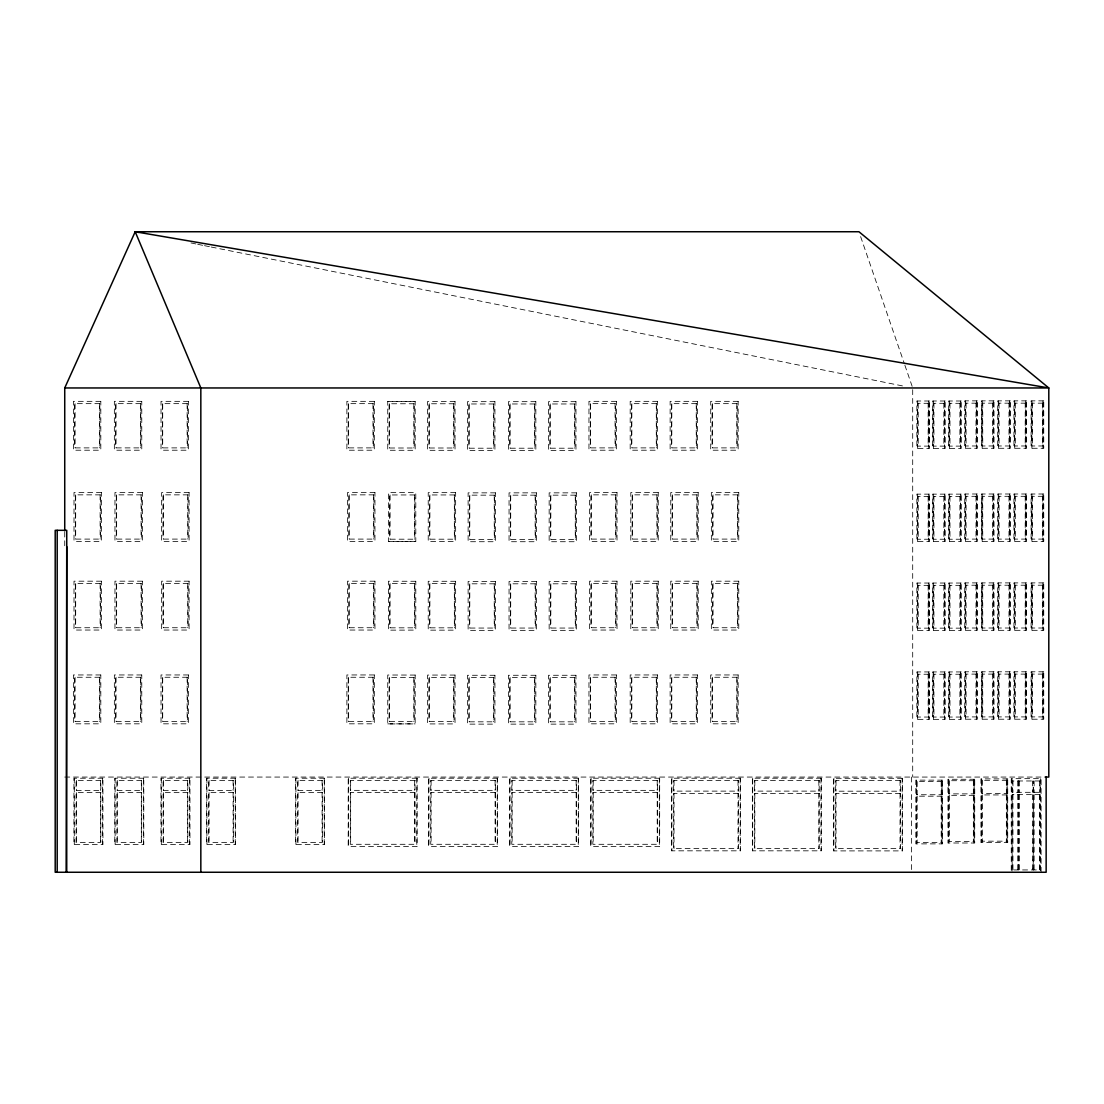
<?xml version="1.0" encoding="UTF-8"?>
<svg xmlns="http://www.w3.org/2000/svg" width="1104" height="1104" viewBox="0 0 1104 1104"><rect width="100%" height="100%" fill="white"/><g stroke="black" fill="none" stroke-linecap="round" stroke-linejoin="round"><path stroke-width="0.75" stroke-dasharray="5 3.75" d="M387.739 401.401L415.173 401.401L415.173 450.308L387.739 450.253L387.739 401.401L415.173 401.456M388.373 541.457L415.794 541.457L415.794 492.591L388.373 492.646L388.373 541.512L415.794 541.512M415.794 581.284L388.373 581.228L388.373 630.149L415.794 630.094L415.794 581.228M387.739 723.865L415.173 723.865M64.736 777.064L1046.15 777.064M190.978 242.949L196.043 243.97M197.726 244.315L202.805 245.336M204.488 245.668L209.567 246.689M211.25 247.034L904.259 386.262M860.623 236.629L904.3 363.547M904.866 365.176L912.139 386.331M1042.963 400.862L1042.963 448.279M1042.963 493.999L1042.963 541.415M1042.963 582.898L1042.963 630.315M1042.963 671.798L1042.963 719.215M1042.383 403.167L1042.383 445.975M1042.383 496.303L1042.383 539.097M1042.383 585.203L1042.383 628.01M1042.383 674.102L1042.383 716.91M1041.1 872.257L1041.1 778.651L1011.25 778.651L1011.25 872.257M1040.313 778.651L1040.313 870.545M1039.388 780.97L1039.388 792.313M1039.388 794.632L1039.388 869.938M1034.131 780.97L1034.131 792.313M1034.131 794.632L1034.131 869.938M1032.461 403.167L1032.461 445.975M1032.461 496.303L1032.461 539.097M1032.461 585.203L1032.461 628.01M1032.461 674.102L1032.461 716.91M1032.419 780.97L1032.419 792.313M1032.419 794.632L1032.419 869.938M1031.895 400.862L1031.895 448.279M1031.895 493.999L1031.895 541.415M1031.895 582.898L1031.895 630.315M1031.895 671.798L1031.895 719.215M1025.782 400.862L1025.782 448.279M1025.782 493.999L1025.782 541.415M1025.782 582.898L1025.782 630.315M1025.782 671.798L1025.782 719.215M1025.216 403.167L1025.216 445.975M1025.216 496.303L1025.216 539.097M1025.216 585.203L1025.216 628.01M1025.216 674.102L1025.216 716.91M1019.434 780.97L1019.434 792.313M1019.434 794.632L1019.434 869.938M1018.633 780.97L1018.633 792.313M1018.633 794.632L1018.633 869.938M1018.523 780.97L1018.523 792.313M1018.523 794.632L1018.523 869.938M1017.722 780.97L1017.722 792.313M1017.722 794.632L1017.722 869.938M1015.294 403.167L1015.294 445.975M1015.294 496.303L1015.294 539.097M1015.294 585.203L1015.294 628.01M1015.294 674.102L1015.294 716.91M1014.714 400.862L1014.714 448.279M1014.714 493.999L1014.714 541.415M1014.714 582.898L1014.714 630.315M1014.714 671.798L1014.714 719.215M1012.961 780.97L1012.961 792.313M1012.961 794.632L1012.961 869.938M1012.051 778.651L1012.051 872.257M1009.567 400.862L1009.567 448.279M1009.567 493.999L1009.567 541.415M1009.567 582.898L1009.567 630.315M1009.567 671.798L1009.567 719.215M1008.987 403.167L1008.987 445.975M1008.987 496.303L1008.987 539.097M1008.987 585.203L1008.987 628.01M1008.987 674.102L1008.987 716.91M1006.917 778.886L1006.917 842.614M1006.351 780.321L1006.351 793.486M1006.351 794.935L1006.351 841.179M999.065 403.167L999.065 445.975M999.065 496.303L999.065 539.097M999.065 585.203L999.065 628.01M999.065 674.102L999.065 716.91M998.499 400.862L998.499 448.279M998.499 493.999L998.499 541.415M998.499 582.898L998.499 630.315M998.499 671.798L998.499 719.215M993.227 400.862L993.227 448.279M993.227 493.999L993.227 541.415M993.227 582.898L993.227 630.315M993.227 671.798L993.227 719.215M992.662 403.167L992.662 445.975M992.662 496.303L992.662 539.097M992.662 585.203L992.662 628.01M992.662 674.102L992.662 716.91M982.739 403.167L982.739 445.975M982.739 496.303L982.739 539.097M982.739 585.203L982.739 628.01M982.739 674.102L982.739 716.91M982.312 780.321L982.312 793.486M982.312 794.935L982.312 841.179M982.16 400.862L982.16 448.279M982.16 493.999L982.16 541.415M982.16 582.898L982.16 630.315M982.16 671.798L982.16 719.215M981.746 778.886L981.746 842.614M976.571 400.862L976.571 448.279M976.571 493.999L976.571 541.415M976.571 582.898L976.571 630.315M976.571 671.798L976.571 719.215M976.005 403.167L976.005 445.975M976.005 496.303L976.005 539.097M976.005 585.203L976.005 628.01M976.005 674.102L976.005 716.91M973.921 779.272L973.921 843.001M973.355 780.707L973.355 793.873M973.355 795.322L973.355 841.565M966.083 403.167L966.083 445.975M966.083 496.303L966.083 539.097M966.083 585.203L966.083 628.01M966.083 674.102L966.083 716.91M965.503 400.862L965.503 448.279M965.503 493.999L965.503 541.415M965.503 582.898L965.503 630.315M965.503 671.798L965.503 719.215M960.466 401L960.466 448.417M960.466 494.137L960.466 541.553M960.466 583.036L960.466 630.453M960.466 671.936L960.466 719.353M959.887 403.305L959.887 446.113M959.887 496.441L959.887 539.235M959.887 585.341L959.887 628.148M959.887 674.24L959.887 717.048M949.964 403.305L949.964 446.113M949.964 496.441L949.964 539.235M949.964 585.341L949.964 628.148M949.964 674.24L949.964 717.048M949.399 401L949.399 448.417M949.399 494.137L949.399 541.553M949.399 583.036L949.399 630.453M949.399 671.936L949.399 719.353M949.316 780.707L949.316 793.873M949.316 795.322L949.316 841.565M948.75 779.272L948.75 843.001M944.431 401L944.431 448.417M944.431 494.137L944.431 541.553M944.431 583.036L944.431 630.453M944.431 671.936L944.431 719.353M943.851 403.305L943.851 446.113M943.851 496.441L943.851 539.235M943.851 585.341L943.851 628.148M943.851 674.24L943.851 717.048M941.781 780.142L941.781 843.87M941.201 781.577L941.201 794.742M941.201 796.191L941.201 842.435M933.929 403.305L933.929 446.113M933.929 496.441L933.929 539.235M933.929 585.341L933.929 628.148M933.929 674.24L933.929 717.048M933.363 401L933.363 448.417M933.363 494.137L933.363 541.553M933.363 583.036L933.363 630.453M933.363 671.936L933.363 719.353M928.726 401L928.726 448.417M928.726 494.137L928.726 541.553M928.726 583.036L928.726 630.453M928.726 671.936L928.726 719.353M928.147 403.305L928.147 446.113M928.147 496.441L928.147 539.235M928.147 585.341L928.147 628.148M928.147 674.24L928.147 717.048M918.224 403.305L918.224 446.113M918.224 496.441L918.224 539.235M918.224 585.341L918.224 628.148M918.224 674.24L918.224 717.048M917.659 401L917.659 448.417M917.659 494.137L917.659 541.553M917.659 583.036L917.659 630.453M917.659 671.936L917.659 719.353M917.176 781.577L917.176 794.742M917.176 796.191L917.176 842.435M916.596 780.142L916.596 843.87M912.704 389.684L912.704 777.064M911.49 777.064L911.49 870.545M902.147 778.292L902.147 850.894M900.036 780.611L900.036 791.195M900.036 793.5L900.036 848.59M836.004 780.611L836.004 791.195M836.004 793.5L836.004 848.59M833.893 778.292L833.893 850.894M820.962 778.223L820.962 850.825M818.851 780.528L818.851 791.126M818.851 793.431L818.851 848.521M754.832 780.528L754.832 791.126M754.832 793.431L754.832 848.521M752.707 778.223L752.707 850.825M740.149 778.223L740.149 850.825M738.024 780.528L738.024 791.126M738.024 793.431L738.024 848.521M737.444 494.854L737.444 539.097M737.444 583.492L737.444 627.734M736.823 403.65L736.823 447.893M736.823 677.263L736.823 721.505M713.018 494.854L713.018 539.097M713.018 583.492L713.018 627.734M712.384 403.65L712.384 447.893M712.384 677.263L712.384 721.505M696.872 494.854L696.872 539.097M696.872 583.492L696.872 627.734M696.238 403.65L696.238 447.893M696.238 677.263L696.238 721.505M674.006 780.528L674.006 791.126M674.006 793.431L674.006 848.521M672.433 494.854L672.433 539.097M672.433 583.492L672.433 627.734M671.812 403.65L671.812 447.893M671.812 677.263L671.812 721.505M671.894 778.223L671.894 850.825M659.323 778.223L659.323 846.464M657.211 780.39L657.211 790.354M657.211 792.52L657.211 844.298M656.921 494.854L656.921 539.097M656.921 583.492L656.921 627.734M656.287 403.65L656.287 447.893M656.287 677.263L656.287 721.505M632.482 494.854L632.482 539.097M632.482 583.492L632.482 627.734M631.847 403.65L631.847 447.893M631.847 677.263L631.847 721.505M615.701 494.854L615.701 539.097M615.701 583.492L615.701 627.734M615.066 403.65L615.066 447.893M615.066 677.263L615.066 721.505M593.193 780.39L593.193 790.354M593.193 792.52L593.193 844.298M591.261 494.854L591.261 539.097M591.261 583.492L591.261 627.734M591.068 778.223L591.068 846.464M590.626 403.65L590.626 447.893M590.626 677.263L590.626 721.505M578.275 778.223L578.275 846.464M576.15 780.39L576.15 790.354M576.15 792.52L576.15 844.298M575.267 495.158L575.267 539.414M575.267 583.809L575.267 628.052M574.632 403.967L574.632 448.21M574.632 677.58L574.632 721.823M550.827 495.158L550.827 539.414M550.827 583.809L550.827 628.052M550.206 403.967L550.206 448.21M550.206 677.58L550.206 721.823M535.15 495.158L535.15 539.414M535.15 583.809L535.15 628.052M534.529 403.967L534.529 448.21M534.529 677.58L534.529 721.823M512.132 780.39L512.132 790.354M512.132 792.52L512.132 844.298M510.71 495.158L510.71 539.414M510.71 583.809L510.71 628.052M510.089 403.967L510.089 448.21M510.089 677.58L510.089 721.823M510.02 778.223L510.02 846.464M497.214 778.223L497.214 846.464M495.103 780.39L495.103 790.354M495.103 792.52L495.103 844.298M494.233 495.158L494.233 539.414M494.233 583.809L494.233 628.052M493.598 403.967L493.598 448.21M493.598 677.58L493.598 721.823M469.793 495.158L469.793 539.414M469.793 583.809L469.793 628.052M469.172 403.967L469.172 448.21M469.172 677.58L469.172 721.823M454.337 494.951L454.337 539.194M454.337 583.588L454.337 627.831M453.703 403.76L453.703 448.003M453.703 677.373L453.703 721.616M431.084 780.39L431.084 790.354M431.084 792.52L431.084 844.298M429.898 494.951L429.898 539.194M429.898 583.588L429.898 627.831M429.263 403.76L429.263 448.003M429.263 677.373L429.263 721.616M428.959 778.223L428.959 846.464M416.801 778.223L416.801 846.464M414.676 780.39L414.676 790.354M414.676 792.52L414.676 844.298M414.483 494.951L414.483 539.194M414.483 583.588L414.483 627.831M413.848 403.76L413.848 448.003M413.848 677.373L413.848 721.616M390.043 494.951L390.043 539.194M390.043 583.588L390.043 627.831M389.408 403.76L389.408 448.003M389.408 677.373L389.408 721.616M373.621 494.854L373.621 539.097M373.621 583.492L373.621 627.734M373 403.65L373 447.893M373 677.263L373 721.505M350.658 780.39L350.658 790.354M350.658 792.52L350.658 844.298M349.181 494.854L349.181 539.097M349.181 583.492L349.181 627.734M348.56 403.65L348.56 447.893M348.56 677.263L348.56 721.505M348.533 778.223L348.533 846.464M324.231 778.223L324.231 844.629M322.106 780.418L322.106 790.45M322.106 792.631L322.106 842.435M298.039 780.418L298.039 790.45M298.039 792.631L298.039 842.435M295.927 778.223L295.927 844.629M235.235 778.223L235.235 844.629M233.11 780.418L233.11 790.45M233.11 792.631L233.11 842.435M209.042 780.418L209.042 790.45M209.042 792.631L209.042 842.435M206.931 778.223L206.931 844.629M189.612 778.223L189.612 844.629M187.763 494.854L187.763 539.097M187.763 583.492L187.763 627.734M187.501 780.418L187.501 790.45M187.501 792.631L187.501 842.435M187.128 403.65L187.128 447.893M187.128 677.263L187.128 721.505M163.323 494.854L163.323 539.097M163.323 583.492L163.323 627.734M163.433 780.418L163.433 790.45M163.433 792.631L163.433 842.435M162.702 403.65L162.702 447.893M162.702 677.263L162.702 721.505M161.308 778.223L161.308 844.629M143.451 778.223L143.451 844.629M141.326 780.418L141.326 790.45M141.326 792.631L141.326 842.435M141.077 494.854L141.077 539.097M141.077 583.492L141.077 627.734M140.443 403.65L140.443 447.893M140.443 677.263L140.443 721.505M117.259 780.418L117.259 790.45M117.259 792.631L117.259 842.435M116.638 494.854L116.638 539.097M116.638 583.492L116.638 627.734M116.017 403.65L116.017 447.893M116.017 677.263L116.017 721.505M115.133 778.223L115.133 844.629M102.589 778.223L102.589 844.629M100.478 780.418L100.478 790.45M100.478 792.631L100.478 842.435M100.119 494.854L100.119 539.097M100.119 583.492L100.119 627.734M99.484 403.65L99.484 447.893M99.484 677.263L99.484 721.505M76.397 780.418L76.397 790.45M76.397 792.631L76.397 842.435M75.679 494.854L75.679 539.097M75.679 583.492L75.679 627.734M75.044 403.65L75.044 447.893M75.044 677.263L75.044 721.505M74.285 778.223L74.285 844.629M64.736 532.031L64.736 545.762M977.371 400.862L964.717 400.862L964.717 448.279L977.371 448.279L977.371 400.862M994.028 400.862L981.373 400.862L981.373 448.279L994.028 448.279L994.028 400.862M1010.353 400.862L997.699 400.862L997.699 448.279L1010.353 448.279L1010.353 400.862M1026.582 400.862L1013.927 400.862L1013.927 448.279L1026.582 448.279L1026.582 400.862M1043.749 400.862L1031.095 400.862L1031.095 448.279L1043.749 448.279L1043.749 400.862M929.513 401L916.858 401L916.858 448.417L929.513 448.417L929.513 401M945.217 401L932.563 401L932.563 448.417L945.217 448.417L945.217 401M961.253 401L948.598 401L948.598 448.417L961.253 448.417L961.253 401M100.809 401.345L73.388 401.345L73.388 450.211L100.809 450.211L100.809 401.345M141.767 401.345L114.347 401.345L114.347 450.211L141.767 450.211L141.767 401.345M188.453 401.345L161.032 401.345L161.032 450.211L188.453 450.211L188.453 401.345M374.311 401.345L346.891 401.345L346.891 450.211L374.311 450.211L374.311 401.345M616.391 401.345L588.956 401.345L588.956 450.211L616.391 450.211L616.391 401.345M657.611 401.345L630.191 401.345L630.191 450.211L657.611 450.211L657.611 401.345M697.562 401.345L670.142 401.345L670.142 450.211L697.562 450.211L697.562 401.345M738.148 401.345L710.714 401.345L710.714 450.211L738.148 450.211L738.148 401.345M455.027 401.456L427.593 401.456L427.593 450.308L455.027 450.308L455.027 401.456M494.923 401.663L467.503 401.663L467.503 450.515L494.923 450.515L494.923 401.663M535.84 401.663L508.42 401.663L508.42 450.515L535.84 450.515L535.84 401.663M575.957 401.663L548.536 401.663L548.536 450.515L575.957 450.515L575.957 401.663M976.792 403.167L965.282 403.167L965.282 445.975L976.792 445.975L976.792 403.167M993.448 403.167L981.939 403.167L981.939 445.975L993.448 445.975L993.448 403.167M1009.787 403.167L998.278 403.167L998.278 445.975L1009.787 445.975L1009.787 403.167M1026.002 403.167L1014.493 403.167L1014.493 445.975L1026.002 445.975L1026.002 403.167M1043.183 403.167L1031.674 403.167L1031.674 445.975L1043.183 445.975L1043.183 403.167M928.947 403.305L917.438 403.305L917.438 446.113L928.947 446.113L928.947 403.305M944.651 403.305L933.142 403.305L933.142 446.113L944.651 446.113L944.651 403.305M960.687 403.305L949.178 403.305L949.178 446.113L960.687 446.113L960.687 403.305M99.829 403.65L74.699 403.65L74.699 447.893L99.829 447.893L99.829 403.65M140.788 403.65L115.672 403.65L115.672 447.893L140.788 447.893L140.788 403.65M187.473 403.65L162.357 403.65L162.357 447.893L187.473 447.893L187.473 403.65M373.331 403.65L348.215 403.65L348.215 447.893L373.331 447.893L373.331 403.65M615.411 403.65L590.281 403.65L590.281 447.893L615.411 447.893L615.411 403.65M656.632 403.65L631.516 403.65L631.516 447.893L656.632 447.893L656.632 403.65M696.583 403.65L671.467 403.65L671.467 447.893L696.583 447.893L696.583 403.65M737.168 403.65L712.039 403.65L712.039 447.893L737.168 447.893L737.168 403.65M414.193 403.76L389.063 403.76L389.063 448.003L414.193 448.003L414.193 403.76M454.048 403.76L428.918 403.76L428.918 448.003L454.048 448.003L454.048 403.76M493.943 403.967L468.827 403.967L468.827 448.21L493.943 448.21L493.943 403.967M534.86 403.967L509.744 403.967L509.744 448.21L534.86 448.21L534.86 403.967M574.977 403.967L549.861 403.967L549.861 448.21L574.977 448.21L574.977 403.967M101.444 492.55L74.009 492.55L74.009 541.402L101.444 541.402L101.444 492.55M142.402 492.55L114.968 492.55L114.968 541.402L142.402 541.402L142.402 492.55M189.088 492.55L161.653 492.55L161.653 541.402L189.088 541.402L189.088 492.55M374.946 492.55L347.512 492.55L347.512 541.402L374.946 541.402L374.946 492.55M455.648 492.646L428.228 492.646L428.228 541.512L455.648 541.512L455.648 492.646M617.012 492.55L589.591 492.55L589.591 541.402L617.012 541.402L617.012 492.55M658.246 492.55L630.812 492.55L630.812 541.402L658.246 541.402L658.246 492.55M698.197 492.55L670.763 492.55L670.763 541.402L698.197 541.402L698.197 492.55M738.769 492.55L711.349 492.55L711.349 541.402L738.769 541.402L738.769 492.55M495.558 492.853L468.124 492.853L468.124 541.719L495.558 541.719L495.558 492.853M536.475 492.853L509.054 492.853L509.054 541.719L536.475 541.719L536.475 492.853M576.592 492.853L549.157 492.853L549.157 541.719L576.592 541.719L576.592 492.853M977.371 493.999L964.717 493.999L964.717 541.415L977.371 541.415L977.371 493.999M994.028 493.999L981.373 493.999L981.373 541.415L994.028 541.415L994.028 493.999M1010.353 493.999L997.699 493.999L997.699 541.415L1010.353 541.415L1010.353 493.999M1026.582 493.999L1013.927 493.999L1013.927 541.415L1026.582 541.415L1026.582 493.999M1043.749 493.999L1031.095 493.999L1031.095 541.415L1043.749 541.415L1043.749 493.999M929.513 494.137L916.858 494.137L916.858 541.553L929.513 541.553L929.513 494.137M945.217 494.137L932.563 494.137L932.563 541.553L945.217 541.553L945.217 494.137M961.253 494.137L948.598 494.137L948.598 541.553L961.253 541.553L961.253 494.137M100.45 494.854L75.334 494.854L75.334 539.097L100.45 539.097L100.45 494.854M141.422 494.854L116.293 494.854L116.293 539.097L141.422 539.097L141.422 494.854M188.108 494.854L162.978 494.854L162.978 539.097L188.108 539.097L188.108 494.854M373.966 494.854L348.836 494.854L348.836 539.097L373.966 539.097L373.966 494.854M414.814 494.951L389.698 494.951L389.698 539.194L414.814 539.194L414.814 494.951M454.669 494.951L429.553 494.951L429.553 539.194L454.669 539.194L454.669 494.951M616.032 494.854L590.916 494.854L590.916 539.097L616.032 539.097L616.032 494.854M657.266 494.854L632.137 494.854L632.137 539.097L657.266 539.097L657.266 494.854M697.217 494.854L672.088 494.854L672.088 539.097L697.217 539.097L697.217 494.854M737.789 494.854L712.673 494.854L712.673 539.097L737.789 539.097L737.789 494.854M494.578 495.158L469.448 495.158L469.448 539.414L494.578 539.414L494.578 495.158M535.495 495.158L510.365 495.158L510.365 539.414L535.495 539.414L535.495 495.158M575.612 495.158L550.482 495.158L550.482 539.414L575.612 539.414L575.612 495.158M976.792 496.303L965.282 496.303L965.282 539.097L976.792 539.097L976.792 496.303M993.448 496.303L981.939 496.303L981.939 539.097L993.448 539.097L993.448 496.303M1009.787 496.303L998.278 496.303L998.278 539.097L1009.787 539.097L1009.787 496.303M1026.002 496.303L1014.493 496.303L1014.493 539.097L1026.002 539.097L1026.002 496.303M1043.183 496.303L1031.674 496.303L1031.674 539.097L1043.183 539.097L1043.183 496.303M928.947 496.441L917.438 496.441L917.438 539.235L928.947 539.235L928.947 496.441M944.651 496.441L933.142 496.441L933.142 539.235L944.651 539.235L944.651 496.441M960.687 496.441L949.178 496.441L949.178 539.235L960.687 539.235L960.687 496.441M101.444 581.187L74.009 581.187L74.009 630.039L101.444 630.039L101.444 581.187M142.402 581.187L114.968 581.187L114.968 630.039L142.402 630.039L142.402 581.187M189.088 581.187L161.653 581.187L161.653 630.039L189.088 630.039L189.088 581.187M374.946 581.187L347.512 581.187L347.512 630.039L374.946 630.039L374.946 581.187M455.648 581.284L428.228 581.284L428.228 630.149L455.648 630.149L455.648 581.284M617.012 581.187L589.591 581.187L589.591 630.039L617.012 630.039L617.012 581.187M658.246 581.187L630.812 581.187L630.812 630.039L658.246 630.039L658.246 581.187M698.197 581.187L670.763 581.187L670.763 630.039L698.197 630.039L698.197 581.187M738.769 581.187L711.349 581.187L711.349 630.039L738.769 630.039L738.769 581.187M495.558 581.491L468.124 581.491L468.124 630.356L495.558 630.356L495.558 581.491M536.475 581.491L509.054 581.491L509.054 630.356L536.475 630.356L536.475 581.491M576.592 581.491L549.157 581.491L549.157 630.356L576.592 630.356L576.592 581.491M977.371 582.898L964.717 582.898L964.717 630.315L977.371 630.315L977.371 582.898M994.028 582.898L981.373 582.898L981.373 630.315L994.028 630.315L994.028 582.898M1010.353 582.898L997.699 582.898L997.699 630.315L1010.353 630.315L1010.353 582.898M1026.582 582.898L1013.927 582.898L1013.927 630.315L1026.582 630.315L1026.582 582.898M1043.749 582.898L1031.095 582.898L1031.095 630.315L1043.749 630.315L1043.749 582.898M929.513 583.036L916.858 583.036L916.858 630.453L929.513 630.453L929.513 583.036M945.217 583.036L932.563 583.036L932.563 630.453L945.217 630.453L945.217 583.036M961.253 583.036L948.598 583.036L948.598 630.453L961.253 630.453L961.253 583.036M100.45 583.492L75.334 583.492L75.334 627.734L100.45 627.734L100.45 583.492M141.422 583.492L116.293 583.492L116.293 627.734L141.422 627.734L141.422 583.492M188.108 583.492L162.978 583.492L162.978 627.734L188.108 627.734L188.108 583.492M373.966 583.492L348.836 583.492L348.836 627.734L373.966 627.734L373.966 583.492M414.814 583.588L389.698 583.588L389.698 627.831L414.814 627.831L414.814 583.588M454.669 583.588L429.553 583.588L429.553 627.831L454.669 627.831L454.669 583.588M616.032 583.492L590.916 583.492L590.916 627.734L616.032 627.734L616.032 583.492M657.266 583.492L632.137 583.492L632.137 627.734L657.266 627.734L657.266 583.492M697.217 583.492L672.088 583.492L672.088 627.734L697.217 627.734L697.217 583.492M737.789 583.492L712.673 583.492L712.673 627.734L737.789 627.734L737.789 583.492M494.578 583.809L469.448 583.809L469.448 628.052L494.578 628.052L494.578 583.809M535.495 583.809L510.365 583.809L510.365 628.052L535.495 628.052L535.495 583.809M575.612 583.809L550.482 583.809L550.482 628.052L575.612 628.052L575.612 583.809M928.947 585.341L917.438 585.341L917.438 628.148L928.947 628.148L928.947 585.341M944.651 585.341L933.142 585.341L933.142 628.148L944.651 628.148L944.651 585.341M960.687 585.341L949.178 585.341L949.178 628.148L960.687 628.148L960.687 585.341M976.792 585.203L965.282 585.203L965.282 628.01L976.792 628.01L976.792 585.203M993.448 585.203L981.939 585.203L981.939 628.01L993.448 628.01L993.448 585.203M1009.787 585.203L998.278 585.203L998.278 628.01L1009.787 628.01L1009.787 585.203M1026.002 585.203L1014.493 585.203L1014.493 628.01L1026.002 628.01L1026.002 585.203M1043.183 585.203L1031.674 585.203L1031.674 628.01L1043.183 628.01L1043.183 585.203M977.371 671.798L964.717 671.798L964.717 719.215L977.371 719.215L977.371 671.798M994.028 671.798L981.373 671.798L981.373 719.215L994.028 719.215L994.028 671.798M1010.353 671.798L997.699 671.798L997.699 719.215L1010.353 719.215L1010.353 671.798M1026.582 671.798L1013.927 671.798L1013.927 719.215L1026.582 719.215L1026.582 671.798M1043.749 671.798L1031.095 671.798L1031.095 719.215L1043.749 719.215L1043.749 671.798M929.513 671.936L916.858 671.936L916.858 719.353L929.513 719.353L929.513 671.936M945.217 671.936L932.563 671.936L932.563 719.353L945.217 719.353L945.217 671.936M961.253 671.936L948.598 671.936L948.598 719.353L961.253 719.353L961.253 671.936M976.792 674.102L965.282 674.102L965.282 716.91L976.792 716.91L976.792 674.102M993.448 674.102L981.939 674.102L981.939 716.91L993.448 716.91L993.448 674.102M1009.787 674.102L998.278 674.102L998.278 716.91L1009.787 716.91L1009.787 674.102M1026.002 674.102L1014.493 674.102L1014.493 716.91L1026.002 716.91L1026.002 674.102M1043.183 674.102L1031.674 674.102L1031.674 716.91L1043.183 716.91L1043.183 674.102M928.947 674.24L917.438 674.24L917.438 717.048L928.947 717.048L928.947 674.24M944.651 674.24L933.142 674.24L933.142 717.048L944.651 717.048L944.651 674.24M960.687 674.24L949.178 674.24L949.178 717.048L960.687 717.048L960.687 674.24M100.809 674.958L73.388 674.958L73.388 723.824L100.809 723.824L100.809 674.958M141.767 674.958L114.347 674.958L114.347 723.824L141.767 723.824L141.767 674.958M188.453 674.958L161.032 674.958L161.032 723.824L188.453 723.824L188.453 674.958M374.311 674.958L346.891 674.958L346.891 723.824L374.311 723.824L374.311 674.958M415.173 675.068L387.739 675.013L387.739 723.92L415.173 723.92L415.173 675.013M455.027 675.068L427.593 675.068L427.593 723.92L455.027 723.92L455.027 675.068M616.391 674.958L588.956 674.958L588.956 723.824L616.391 723.824L616.391 674.958M657.611 674.958L630.191 674.958L630.191 723.824L657.611 723.824L657.611 674.958M697.562 674.958L670.142 674.958L670.142 723.824L697.562 723.824L697.562 674.958M738.148 674.958L710.714 674.958L710.714 723.824L738.148 723.824L738.148 674.958M494.923 675.275L467.503 675.275L467.503 724.127L494.923 724.127L494.923 675.275M535.84 675.275L508.42 675.275L508.42 724.127L535.84 724.127L535.84 675.275M575.957 675.275L548.536 675.275L548.536 724.127L575.957 724.127L575.957 675.275M99.829 677.263L74.699 677.263L74.699 721.505L99.829 721.505L99.829 677.263M140.788 677.263L115.672 677.263L115.672 721.505L140.788 721.505L140.788 677.263M187.473 677.263L162.357 677.263L162.357 721.505L187.473 721.505L187.473 677.263M373.331 677.263L348.215 677.263L348.215 721.505L373.331 721.505L373.331 677.263M414.193 677.373L389.063 677.373L389.063 721.616L414.193 721.616L414.193 677.373M454.048 677.373L428.918 677.373L428.918 721.616L454.048 721.616L454.048 677.373M615.411 677.263L590.281 677.263L590.281 721.505L615.411 721.505L615.411 677.263M656.632 677.263L631.516 677.263L631.516 721.505L656.632 721.505L656.632 677.263M696.583 677.263L671.467 677.263L671.467 721.505L696.583 721.505L696.583 677.263M737.168 677.263L712.039 677.263L712.039 721.505L737.168 721.505L737.168 677.263M493.943 677.58L468.827 677.58L468.827 721.823L493.943 721.823L493.943 677.58M534.86 677.58L509.744 677.58L509.744 721.823L534.86 721.823L534.86 677.58M574.977 677.58L549.861 677.58L549.861 721.823L574.977 721.823L574.977 677.58M102.934 778.223L73.94 778.223L73.94 844.629L102.934 844.629L102.934 778.223M143.782 778.223L114.788 778.223L114.788 844.629L143.782 844.629L143.782 778.223M189.957 778.223L160.963 778.223L160.963 844.629L189.957 844.629L189.957 778.223M235.58 778.223L206.586 778.223L206.586 844.629L235.58 844.629L235.58 778.223M324.576 778.223L295.582 778.223L295.582 844.629L324.576 844.629L324.576 778.223M417.146 778.223L348.202 778.223L348.202 846.464L417.146 846.464L417.146 778.223M497.559 778.223L428.614 778.223L428.614 846.464L497.559 846.464L497.559 778.223M578.62 778.223L509.675 778.223L509.675 846.464L578.62 846.464L578.62 778.223M659.668 778.223L590.723 778.223L590.723 846.464L659.668 846.464L659.668 778.223M740.494 778.223L671.549 778.223L671.549 850.825L740.494 850.825L740.494 778.223M821.307 778.223L752.362 778.223L752.362 850.825L821.307 850.825L821.307 778.223M902.492 778.292L833.548 778.292L833.548 850.894L902.492 850.894L902.492 778.292M1007.717 778.886L980.945 778.886L980.945 842.614L1007.717 842.614L1007.717 778.886M974.722 779.272L947.95 779.272L947.95 843.001L974.722 843.001L974.722 779.272M942.568 780.142L915.809 780.142L915.809 843.87L942.568 843.87L942.568 780.142M100.823 780.418L76.066 780.418L76.066 790.45L100.823 790.45L100.823 780.418M141.671 780.418L116.914 780.418L116.914 790.45L141.671 790.45L141.671 780.418M187.846 780.418L163.088 780.418L163.088 790.45L187.846 790.45L187.846 780.418M233.455 780.418L208.697 780.418L208.697 790.45L233.455 790.45L233.455 780.418M322.451 780.418L297.694 780.418L297.694 790.45L322.451 790.45L322.451 780.418M415.021 780.39L350.313 780.39L350.313 790.354L415.021 790.354L415.021 780.39M495.448 780.39L430.739 780.39L430.739 790.354L495.448 790.354L495.448 780.39M576.495 780.39L511.787 780.39L511.787 790.354L576.495 790.354L576.495 780.39M657.556 780.39L592.848 780.39L592.848 790.354L657.556 790.354L657.556 780.39M1007.138 780.321L981.525 780.321L981.525 793.486L1007.138 793.486L1007.138 780.321M738.369 780.528L673.661 780.528L673.661 791.126L738.369 791.126L738.369 780.528M819.196 780.528L754.487 780.528L754.487 791.126L819.196 791.126L819.196 780.528M900.381 780.611L835.673 780.611L835.673 791.195L900.381 791.195L900.381 780.611M974.142 780.707L948.529 780.707L948.529 793.873L974.142 793.873L974.142 780.707M1040.189 780.97L1012.161 780.97L1012.161 792.313L1040.189 792.313L1040.189 780.97M942.002 781.577L916.375 781.577L916.375 794.742L942.002 794.742L942.002 781.577M100.823 792.631L76.066 792.631L76.066 842.435L100.823 842.435L100.823 792.631M141.671 792.631L116.914 792.631L116.914 842.435L141.671 842.435L141.671 792.631M187.846 792.631L163.088 792.631L163.088 842.435L187.846 842.435L187.846 792.631M233.455 792.631L208.697 792.631L208.697 842.435L233.455 842.435L233.455 792.631M322.451 792.631L297.694 792.631L297.694 842.435L322.451 842.435L322.451 792.631M415.021 792.52L350.313 792.52L350.313 844.298L415.021 844.298L415.021 792.52M495.448 792.52L430.739 792.52L430.739 844.298L495.448 844.298L495.448 792.52M576.495 792.52L511.787 792.52L511.787 844.298L576.495 844.298L576.495 792.52M657.556 792.52L592.848 792.52L592.848 844.298L657.556 844.298L657.556 792.52M738.369 793.431L673.661 793.431L673.661 848.521L738.369 848.521L738.369 793.431M819.196 793.431L754.487 793.431L754.487 848.521L819.196 848.521L819.196 793.431M900.381 793.5L835.673 793.5L835.673 848.59L900.381 848.59L900.381 793.5M1040.189 794.632L1012.161 794.632L1012.161 869.938L1040.189 869.938L1040.189 794.632M1007.138 794.935L981.525 794.935L981.525 841.179L1007.138 841.179L1007.138 794.935M974.142 795.322L948.529 795.322L948.529 841.565L974.142 841.565L974.142 795.322M942.002 796.191L916.375 796.191L916.375 842.435L942.002 842.435L942.002 796.191M1033.33 792.313L1033.33 780.97L1033.206 792.313M1033.33 869.938L1033.33 794.632L1033.206 869.938"/><path stroke-width="1.5" d="M64.736 530.858L64.736 387.959L135.199 231.743L858.94 231.743L1048.8 387.959L1048.8 777.064L1045.391 777.064M64.736 387.959L1048.8 387.959L135.199 231.743L200.831 387.959L200.831 872.257M66.737 546.604L66.157 872.257M135.199 231.743L138.58 232.433M1046.15 777.064L1046.15 872.257L55.2 872.257L55.2 530.32L66.737 530.32L66.737 872.257M57.201 530.32L57.201 872.257"/></g></svg>
